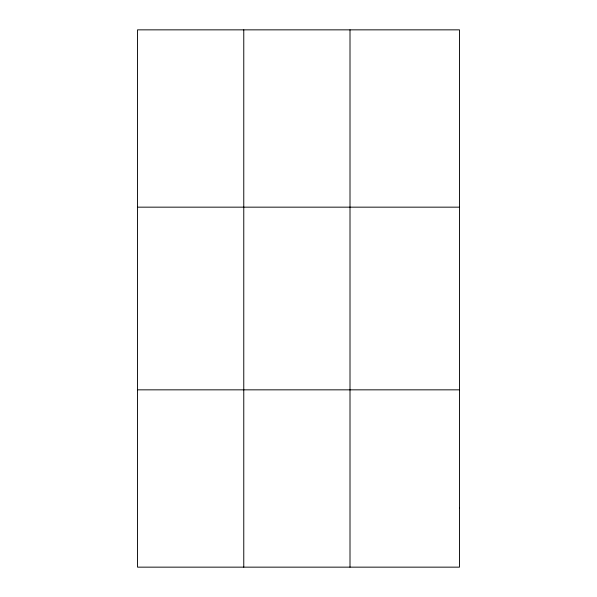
<?xml version="1.0" encoding="UTF-8"?>
<svg xmlns="http://www.w3.org/2000/svg" width="597" height="597" viewBox="0 0 597 597"><rect width="100%" height="100%" fill="white"/><g stroke="black" fill="none" stroke-linecap="round" stroke-linejoin="round"><path stroke-width="0.9" d="M243.77 29.85L243.77 567.15M350.006 29.85L350.006 567.15M137.534 207.159L459.466 207.159M137.534 389.841L459.466 389.841M459.466 508.047L459.466 567.15L137.534 567.15L137.534 29.85L459.466 29.85L459.466 508.047"/></g></svg>
